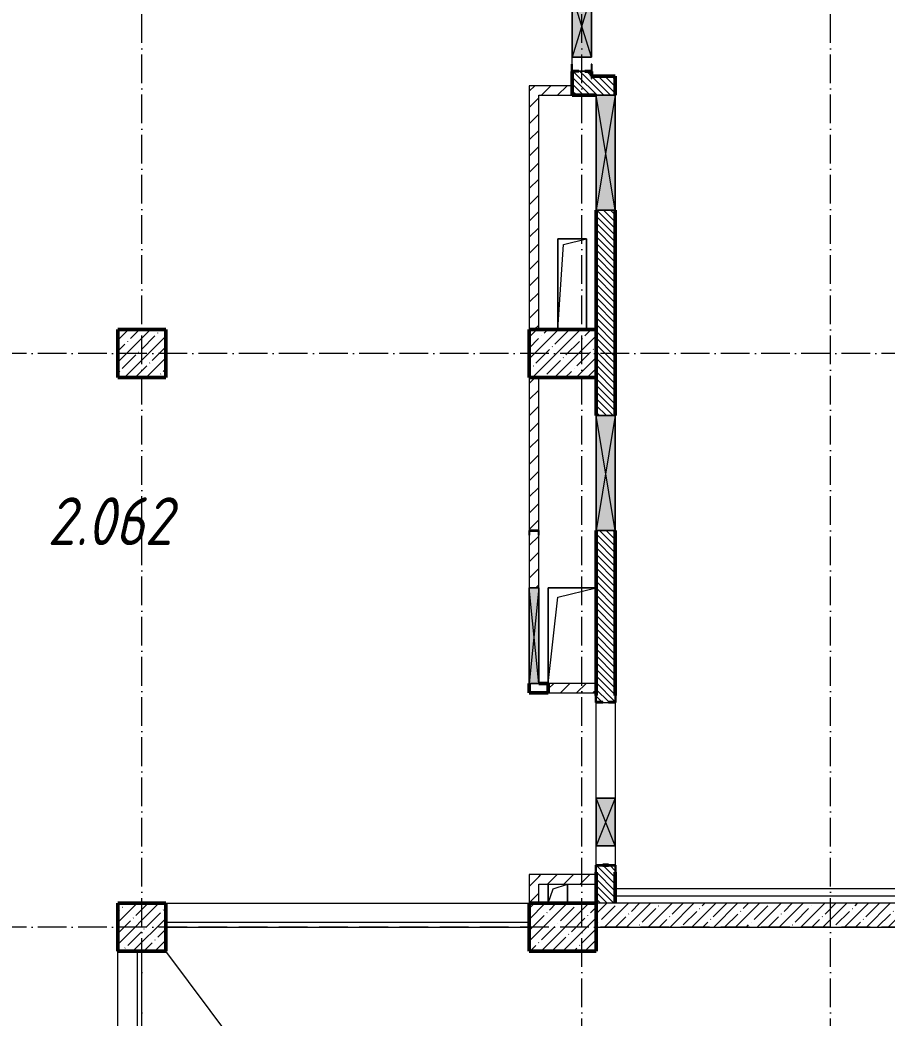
# Model space of a CAD drawing. Header units: millimetres. Extents: x 2294 to 908349, y -83289 to 219220.
# Drawn here: x 16139 to 25205, y 37556 to 47994 of the extents above; entities that cross this region are included whole.
import ezdxf

# ---------------------------------------------------------------- set-up
doc = ezdxf.new("R2010")
doc.units = ezdxf.units.MM
doc.linetypes.add('50_200_ШТРИХ_1Т_ш5_п1_п1_', pattern=[700, 500, -100, 0, -100])
for name, color, linetype, lineweight in [('A-DETL-____-OTLN-4', 7, 'Continuous', 18), ('A-DETL-GENF-OTLN', 7, 'Continuous', 9), ('A-FLOR-____-OTLN', 7, 'Continuous', 9), ('A-GENM-____-MCUT', 7, 'Continuous', 25), ('A-GENM-____-OTLN', 7, 'Continuous', 9), ('A-GENM-____-OTLN-1', 7, 'Continuous', 25), ('A-GLAZ-____-OTLN', 7, 'Continuous', 9), ('A-WALL-____-MCUT-1', 7, 'Continuous', 9), ('A-WALL-____-MCUT-2', 7, 'Continuous', 50), ('A-WALL-____-PATT-1', 7, 'Continuous', 9), ('A-WALL-FNSH-MCUT-1', 7, 'Continuous', 9), ('I-WALL-____-OTLN', 7, 'Continuous', 9), ('S-COLS-____-MCUT', 7, 'Continuous', 50), ('S-COLS-____-OTLN', 7, 'Continuous', 9), ('S-GRID-____-OTLN-1', 7, '50_200_ШТРИХ_1Т_ш5_п1_п1_', 9), ('Марки помещений', 7, 'Continuous', 9)]:
    doc.layers.add(name, color=color, linetype=linetype, lineweight=lineweight)
doc.styles.add('ISOCPEUR_I_3', font='isocpeui.ttf', dxfattribs={"width": 0.85, "height": 2.2})
pattern_1 = [(45, (7562.79, 6025.28), (-84.8528, 84.8528), [])]
pattern_2 = [(135, (7562.787, 6025.276), (-35.35534, -35.35534), [])]

# ---------------------------------------------------------------- blocks, each defined once
blk = doc.blocks.new('BSC_Колонна _Прямоугольная - 500х500-25976076-АР1_План отверстий 2 этажа в осях 1-64_А-ГГ')
at = {"layer": 'S-COLS-____-OTLN'}
h = blk.add_hatch(dxfattribs=at)
h.set_pattern_fill('FP_26', color=256, style=0, pattern_type=2)
h.set_pattern_definition([(45, (-9850, -32481.04), (-114.04925, 114.04925), []), (45, (-9735.95, -32481.04), (-114.04925, 114.04925), [201.613, -40.323, 3.353, -36.97])])
h.paths.add_polyline_path([(-250, -250), (250, -250), (250, 250), (-250, 250)], flags=0)
at = {"layer": 'S-COLS-____-MCUT'}
for p, q in [((250, 250), (-250, 250)), ((-250, 250), (-250, -250)), ((250, -250), (250, 250)), ((-250, -250), (250, -250))]:
    blk.add_line(p, q, dxfattribs=at)
blk = doc.blocks.new('BSC_Колонна _Прямоугольная - 500х700-V4-АР1_План отверстий 2 этажа в осях 1-64_А-ГГ')
at = {"layer": 'S-COLS-____-OTLN'}
h = blk.add_hatch(dxfattribs=at)
h.set_pattern_fill('FP_30', color=256, style=0, pattern_type=2)
h.set_pattern_definition([(315, (-32481.04, 14250), (114.04925, 114.04925), []), (315, (-32481.04, 14135.95), (114.04925, 114.04925), [201.613, -40.323, 3.353, -36.97])])
h.paths.add_polyline_path([(-250, 350), (-250, -350), (250, -350), (250, 350)], flags=0)
at = {"layer": 'S-COLS-____-MCUT'}
for p, q in [((250, 350), (-250, 350)), ((-250, 350), (-250, -350)), ((250, -350), (250, 350)), ((-250, -350), (250, -350))]:
    blk.add_line(p, q, dxfattribs=at)
blk = doc.blocks.new('BSC_Колонна _Прямоугольная - 500х500-V74-АР1_План отверстий 2 этажа в осях 1-64_А-ГГ')
at = {"layer": 'S-COLS-____-OTLN'}
h = blk.add_hatch(dxfattribs=at)
h.set_pattern_fill('FP_103', color=256, style=0, pattern_type=2)
h.set_pattern_definition([(45, (-9850, -38481.04), (-114.04925, 114.04925), []), (45, (-9735.95, -38481.04), (-114.04925, 114.04925), [201.613, -40.323, 3.353, -36.97])])
h.paths.add_polyline_path([(-250, -250), (250, -250), (250, 250), (-250, 250)], flags=0)
at = {"layer": 'S-COLS-____-MCUT'}
for p, q in [((250, 250), (-250, 250)), ((-250, 250), (-250, -250)), ((250, -250), (250, 250)), ((-250, -250), (250, -250))]:
    blk.add_line(p, q, dxfattribs=at)
blk = doc.blocks.new('BSC_Колонна _Прямоугольная - 500х700-V109-АР1_План отверстий 2 этажа в осях 1-64_А-ГГ')
at = {"layer": 'S-COLS-____-OTLN'}
h = blk.add_hatch(dxfattribs=at)
h.set_pattern_fill('FP_138', color=256, style=0, pattern_type=2)
h.set_pattern_definition([(315, (-38481.04, 14250), (114.04925, 114.04925), []), (315, (-38481.04, 14135.95), (114.04925, 114.04925), [201.613, -40.323, 3.353, -36.97])])
h.paths.add_polyline_path([(-250, -350), (250, -350), (250, 350), (-250, 350), (-250, 124)], flags=0)
at = {"layer": 'S-COLS-____-MCUT'}
for p, q in [((250, 350), (-250, 350)), ((-250, 350), (-250, -350)), ((250, -350), (250, 350)), ((-250, -350), (250, -350))]:
    blk.add_line(p, q, dxfattribs=at)
blk = doc.blocks.new('154_Стойка_СКБ_Уголок - СМ-2480_200-28346303-АР1_План отверстий 2 этажа в осях 1-64_А-ГГ')
at = {"layer": 'A-GENM-____-MCUT'}
for p, q in [((125, 156), (125, 81)), ((200, 156), (125, 156)), ((131, 81), (131, 150)), ((131, 150), (200, 150)), ((200, 150), (200, 156)), ((125, 81), (131, 81)), ((131, 19), (125, 19)), ((125, 19), (125, -56)), ((131, -50), (131, 19)), ((125, -56), (200, -56)), ((200, -50), (131, -50)), ((200, -56), (200, -50))]:
    blk.add_line(p, q, dxfattribs=at)
blk = doc.blocks.new('Стойка_Влож_Полоса боковая - Полоса-28213942-АР1_План отверстий 2 этажа в осях 1-64_А-ГГ')
at = {"layer": 'A-GENM-____-OTLN'}
for p, q in [((-5, 60), (0, 60)), ((-5, -60), (-5, 60)), ((0, 31), (0, -31)), ((0, -60), (-5, -60))]:
    blk.add_line(p, q, dxfattribs=at)
blk = doc.blocks.new('Фахверк_СКБ_Уголок - 200_3960-28268576-АР1_План отверстий 2 этажа в осях 1-64_А-ГГ')
at = {"layer": 'A-GENM-____-MCUT'}
for p, q in [((200, 156), (125, 156)), ((125, 156), (125, 81)), ((131, 81), (131, 150)), ((131, 150), (200, 150)), ((200, 150), (200, 156)), ((125, 81), (131, 81)), ((131, 19), (125, 19)), ((125, 19), (125, -56)), ((131, -50), (131, 19)), ((125, -56), (200, -56)), ((200, -50), (131, -50)), ((200, -56), (200, -50))]:
    blk.add_line(p, q, dxfattribs=at)
blk = doc.blocks.new('154_Стойка_СКБ_Уголок - СМ-2480_200-28447058-АР1_План отверстий 2 этажа в осях 1-64_А-ГГ')
at = {"layer": 'A-GENM-____-MCUT'}
for p, q in [((125, 156), (125, 81)), ((200, 156), (125, 156)), ((131, 81), (131, 150)), ((131, 150), (200, 150)), ((200, 150), (200, 156)), ((125, 81), (131, 81)), ((131, 19), (125, 19)), ((125, 19), (125, -56)), ((131, -50), (131, 19)), ((125, -56), (200, -56)), ((200, -50), (131, -50)), ((200, -56), (200, -50))]:
    blk.add_line(p, q, dxfattribs=at)
blk = doc.blocks.new('Стойка_Влож_Полоса боковая - Полоса-28346330-АР1_План отверстий 2 этажа в осях 1-64_А-ГГ')
at = {"layer": 'A-GENM-____-OTLN'}
for p, q in [((-5, -31), (-5, 31)), ((0, 31), (0, -31))]:
    blk.add_line(p, q, dxfattribs=at)
blk = doc.blocks.new('Стойка_Влож_Уголок - Уголок-28346305-АР1_План отверстий 2 этажа в осях 1-64_А-ГГ')
at = {"layer": 'A-GENM-____-MCUT'}
for p, q in [((75, 75), (0, 75)), ((0, 0), (6, 0)), ((6, 69), (75, 69)), ((6, 0), (6, 69)), ((75, 69), (75, 75))]:
    blk.add_line(p, q, dxfattribs=at)
blk = doc.blocks.new('154_Фахверк_СКБ_Швеллер - Тип_100_3960-28318856-АР1_План отверстий 2 этажа в осях 1-64_А-ГГ')
at = {"layer": 'A-GENM-____-MCUT'}
for p, q in [((175, 50), (125, 50)), ((125, 50), (125, -50)), ((128, 47), (175, 47)), ((128, -47), (128, 47)), ((175, 47), (175, 50)), ((125, -50), (175, -50)), ((175, -47), (128, -47)), ((175, -50), (175, -47))]:
    blk.add_line(p, q, dxfattribs=at)
blk = doc.blocks.new('AR_Отверстие прямоугольное _в плите_ - AR_Отверстие прямоугольное _в плите_-30553070-АР1_План отверстий 2 этажа в осях 1-64_А-ГГ')
at = {"layer": 'A-GENM-____-OTLN'}
for p, q in [((150, 475), (-150, 475)), ((-150, 475), (-150, -475)), ((-90, 415), (150, 475)), ((150, -475), (150, 475)), ((-150, -475), (-90, 415))]:
    blk.add_line(p, q, dxfattribs=at)
blk = doc.blocks.new('AR_Отверстие прямоугольное _в плите_ - AR_Отверстие прямоугольное _в плите_-V190-АР1_План отверстий 2 этажа в осях 1-64_А-ГГ')
at = {"layer": 'A-GENM-____-OTLN'}
for p, q in [((-100, 100), (-100, -100)), ((-100, -100), (-50, 50)), ((-50, 50), (100, 100)), ((100, -100), (100, 100))]:
    blk.add_line(p, q, dxfattribs=at)
blk = doc.blocks.new('AR_Отверстие прямоугольное _в плите_ - AR_Отверстие прямоугольное _в плите_-V191-АР1_План отверстий 2 этажа в осях 1-64_А-ГГ')
at = {"layer": 'A-GENM-____-OTLN'}
for p, q in [((250, 500), (-250, 500)), ((-250, 500), (-250, -500)), ((-150, 400), (250, 500)), ((-250, -500), (-150, 400))]:
    blk.add_line(p, q, dxfattribs=at)
blk = doc.blocks.new('AR_Отверстие прямоугольное _в стене_ - AR_Отверстие прямоугольное _в стене__ОВ-36896535-АР1_План отверстий 2 этажа в осях 1-64_А-ГГ')
at = {"layer": 'A-GLAZ-____-OTLN'}
blk.add_hatch(color=256, dxfattribs=at).paths.add_polyline_path([(600, -100), (600, 100), (-600, 100), (-600, -100)], flags=0)
at = {"layer": 'A-DETL-GENF-OTLN'}
for p, q in [((-600, -100), (-600, 100)), ((-600, 100), (600, 100)), ((600, 100), (-600, -100)), ((-600, 100), (600, -100)), ((600, 100), (-600, 100)), ((-600, 100), (-600, -100)), ((600, 100), (600, -100)), ((600, -100), (600, 100)), ((600, -100), (-600, -100)), ((-600, -100), (600, -100))]:
    blk.add_line(p, q, dxfattribs=at)
blk = doc.blocks.new('AR_Отверстие прямоугольное _в стене__БезПР - AR_Отверстие прямоугольное _в стене__БезПР-36788778-АР1_План отверстий 2 этажа в осях 1-64_А-ГГ')
at = {"layer": 'A-GLAZ-____-OTLN'}
blk.add_hatch(color=256, dxfattribs=at).paths.add_polyline_path([(325, -100), (325, 100), (-325, 100), (-325, -100), (-110, -100)], flags=0)
at = {"layer": 'A-DETL-GENF-OTLN'}
for p, q in [((-325, -100), (-325, 100)), ((-325, 100), (325, 100)), ((325, 100), (-325, -100)), ((-325, 100), (325, -100)), ((325, 100), (-325, 100)), ((-325, 100), (-325, -100)), ((325, 100), (325, -100)), ((325, -100), (325, 100)), ((325, -100), (-325, -100)), ((-325, -100), (325, -100))]:
    blk.add_line(p, q, dxfattribs=at)
at = {"layer": 'A-GLAZ-____-OTLN'}
blk.add_line((325, 100), (-325, 100), dxfattribs=at)
blk = doc.blocks.new('AR_Отверстие прямоугольное _в стене_ - AR_Отверстие прямоугольное _в стене__ОВ-36897900-АР1_План отверстий 2 этажа в осях 1-64_А-ГГ')
at = {"layer": 'A-GLAZ-____-OTLN'}
blk.add_hatch(color=256, dxfattribs=at).paths.add_polyline_path([(500, -50), (500, 50), (-500, 50), (-500, -50), (395, -50)], flags=0)
at = {"layer": 'A-DETL-GENF-OTLN'}
for p, q in [((-500, -50), (-500, 50)), ((-500, 50), (500, 50)), ((500, 50), (-500, -50)), ((-500, 50), (500, -50)), ((500, 50), (-500, 50)), ((-500, 50), (-500, -50)), ((500, 50), (500, -50)), ((500, -50), (500, 50)), ((500, -50), (-500, -50)), ((-500, -50), (500, -50))]:
    blk.add_line(p, q, dxfattribs=at)
blk = doc.blocks.new('AR_Отверстие прямоугольное _в стене__БезПР - AR_Отверстие прямоугольное _в стене__БезПР-36789077-АР1_План отверстий 2 этажа в осях 1-64_А-ГГ')
at = {"layer": 'A-GLAZ-____-OTLN'}
blk.add_hatch(color=256, dxfattribs=at).paths.add_polyline_path([(600, -100), (600, 100), (-600, 100), (-600, -100), (285, -100)], flags=0)
at = {"layer": 'A-DETL-GENF-OTLN'}
for p, q in [((-600, -100), (-600, 100)), ((-600, 100), (600, 100)), ((600, 100), (-600, -100)), ((-600, 100), (600, -100)), ((600, 100), (-600, 100)), ((-600, 100), (-600, -100)), ((600, 100), (600, -100)), ((600, -100), (600, 100)), ((600, -100), (-600, -100)), ((-600, -100), (600, -100))]:
    blk.add_line(p, q, dxfattribs=at)
at = {"layer": 'A-GLAZ-____-OTLN'}
blk.add_line((600, 100), (-600, 100), dxfattribs=at)
blk = doc.blocks.new('AR_Отверстие прямоугольное _в стене__БезПР - AR_Отверстие прямоугольное _в стене__БезПР-36789146-АР1_План отверстий 2 этажа в осях 1-64_А-ГГ')
at = {"layer": 'A-GLAZ-____-OTLN'}
blk.add_hatch(color=256, dxfattribs=at).paths.add_polyline_path([(250, -100), (250, 100), (-250, 100), (-250, -100)], flags=0)
at = {"layer": 'A-DETL-GENF-OTLN'}
for p, q in [((-250, -100), (-250, 100)), ((-250, 100), (250, 100)), ((250, 100), (-250, -100)), ((-250, 100), (250, -100)), ((250, 100), (-250, 100)), ((-250, 100), (-250, -100)), ((250, 100), (250, -100)), ((250, -100), (250, 100)), ((250, -100), (-250, -100)), ((-250, -100), (250, -100))]:
    blk.add_line(p, q, dxfattribs=at)
at = {"layer": 'A-GLAZ-____-OTLN'}
blk.add_line((250, 100), (-250, 100), dxfattribs=at)
blk = doc.blocks.new('BSC_Колонна _Прямоугольная1 - 200х100 _металл_-35191705-АР1_План отверстий 2 этажа в осях 1-64_А-ГГ')
at = {"layer": 'S-COLS-____-MCUT'}
for p, q in [((100, 50), (-100, 50)), ((-100, 50), (-100, -50)), ((100, -50), (100, 50)), ((-100, -50), (0, -50))]:
    blk.add_line(p, q, dxfattribs=at)
blk = doc.blocks.new('2floor')
at = {"layer": 'A-WALL-____-PATT-1'}
h = blk.add_hatch(dxfattribs=at)
h.set_pattern_fill('FP_6', color=256, style=0, pattern_type=2)
h.set_pattern_definition(pattern_2)
h.paths.add_polyline_path([(21953, 47406), (22113, 47406), (22113, 47456), (21913, 47456), (21913, 47406)], flags=0)
h.paths.add_polyline_path([(22044, 48356), (22044, 48362), (22113, 48362), (22113, 49856), (21913, 49856), (21914, 48362), (21982, 48362), (21982, 48356)], flags=0)
h = blk.add_hatch(dxfattribs=at)
h.set_pattern_fill('FP_6', color=256, style=0, pattern_type=2)
h.set_pattern_definition(pattern_2)
h.paths.add_polyline_path([(22163, 47206), (22363, 47206), (22363, 47406), (21913, 47406), (21913, 47206)], flags=0)
h = blk.add_hatch(dxfattribs=at)
h.set_pattern_fill('FP_4', color=256, style=0, pattern_type=2)
h.set_pattern_definition(pattern_1)
h.paths.add_polyline_path([(21463, 44756), (21563, 44756), (21563, 47306), (21463, 47306)], flags=0)
h = blk.add_hatch(dxfattribs=at)
h.set_pattern_fill('FP_4', color=256, style=0, pattern_type=2)
h.set_pattern_definition(pattern_1)
h.paths.add_polyline_path([(21913, 47206), (21913, 47306), (21563, 47306), (21563, 47206), (21689, 47206)], flags=0)
h = blk.add_hatch(dxfattribs=at)
h.set_pattern_fill('FP_6', color=256, style=0, pattern_type=2)
h.set_pattern_definition(pattern_2)
h.paths.add_polyline_path([(22163, 38756), (22363, 38756), (22363, 39150), (22294, 39150), (22294, 39156), (22232, 39156), (22232, 39150), (22163, 39150), (22163, 39081)], flags=0)
h.paths.add_polyline_path([(22294, 40856), (22294, 40862), (22363, 40862), (22363, 42656), (22163, 42656), (22163, 40862), (22232, 40862), (22232, 40856)], flags=0)
h.paths.add_polyline_path([(22363, 43856), (22363, 46006), (22163, 46006), (22163, 43856), (22257, 43856)], flags=0)
h = blk.add_hatch(dxfattribs=at)
h.set_pattern_fill('FP_4', color=256, style=0, pattern_type=2)
h.set_pattern_definition(pattern_1)
h.paths.add_polyline_path([(21463, 42056), (21563, 42056), (21563, 42606), (21560, 42606), (21560, 42653), (21466, 42653), (21466, 42606), (21463, 42606)], flags=0)
h.paths.add_polyline_path([(21563, 42656), (21563, 44256), (21463, 44256), (21463, 42656), (21560, 42656)], flags=0)
h = blk.add_hatch(dxfattribs=at)
h.set_pattern_fill('FP_4', color=256, style=0, pattern_type=2)
h.set_pattern_definition(pattern_1)
h.paths.add_polyline_path([(22163, 40956), (22163, 41056), (21663, 41056), (21663, 40956), (21689, 40956)], flags=0)
h = blk.add_hatch(dxfattribs=at)
h.set_pattern_fill('FP_4', color=256, style=0, pattern_type=2)
h.set_pattern_definition(pattern_1)
h.paths.add_polyline_path([(21563, 38756), (21563, 39056), (21463, 39056), (21463, 38756)], flags=0)
h = blk.add_hatch(dxfattribs=at)
h.set_pattern_fill('FP_4', color=256, style=0, pattern_type=2)
h.set_pattern_definition(pattern_1)
h.paths.add_polyline_path([(22163, 38956), (22163, 39056), (21563, 39056), (21563, 38956), (21689, 38956)], flags=0)
h = blk.add_hatch(dxfattribs=at)
h.set_pattern_fill('FP_25', color=256, style=0, pattern_type=2)
h.set_pattern_definition([(45, (7562.79, 6025.28), (-114.04925, 114.04925), []), (45, (7676.84, 6025.28), (-114.04925, 114.04925), [201.612, -40.322, 3.353, -36.97])])
h.paths.add_polyline_path([(30413, 38506), (30413, 38756), (22163, 38756), (22163, 38506), (28759, 38506)], flags=0)
at = {"layer": 'A-DETL-____-OTLN-4'}
for p, q in [((30113, 38906), (22363, 38906)), ((30038, 38831), (22363, 38831)), ((21776, 32756), (17663, 38256))]:
    blk.add_line(p, q, dxfattribs=at)
at = {"layer": 'A-FLOR-____-OTLN'}
for p, q in [((21763, 45706), (22063, 45706)), ((21763, 44756), (21763, 45706)), ((22063, 45706), (22063, 44756)), ((21663, 42056), (22163, 42056)), ((21663, 41056), (21663, 42056)), ((21663, 38756), (21663, 38956)), ((21863, 38956), (21863, 38756)), ((17663, 38506), (21463, 38506)), ((17413, 32756), (17413, 38256))]:
    blk.add_line(p, q, dxfattribs=at)
at = {"layer": 'A-WALL-____-MCUT-1'}
for p, q in [((30413, 38756), (22163, 38756)), ((22163, 38506), (30413, 38506))]:
    blk.add_line(p, q, dxfattribs=at)
at = {"layer": 'A-WALL-____-MCUT-2'}
for p, q in [((21913, 47456), (21913, 47206)), ((22113, 47406), (22113, 47456)), ((22363, 47406), (22113, 47406)), ((22363, 47206), (22363, 47406)), ((21913, 47206), (22163, 47206)), ((22163, 46006), (22163, 44756)), ((22363, 43856), (22363, 46006)), ((22163, 44256), (22163, 43856)), ((22163, 42656), (22163, 40931)), ((22363, 40931), (22363, 42656)), ((22294, 39156), (22232, 39156)), ((22163, 39081), (22163, 38756)), ((22363, 38756), (22363, 39081))]:
    blk.add_line(p, q, dxfattribs=at)
at = {"layer": 'A-WALL-FNSH-MCUT-1'}
for p, q in [((21463, 47306), (21463, 44756)), ((21913, 47306), (21463, 47306)), ((21563, 44756), (21563, 47206)), ((21563, 47206), (21913, 47206)), ((21463, 44256), (21463, 42656)), ((21563, 42656), (21563, 44256)), ((21463, 42606), (21463, 42056)), ((21563, 42056), (21563, 42606)), ((22163, 41056), (21663, 41056)), ((22163, 40956), (22163, 41056)), ((21663, 40956), (22163, 40956)), ((22163, 39056), (21463, 39056)), ((21463, 39056), (21463, 38756)), ((21563, 38956), (22163, 38956)), ((21563, 38756), (21563, 38956))]:
    blk.add_line(p, q, dxfattribs=at)
at = {"layer": 'I-WALL-____-OTLN'}
for p, q in [((21913, 47531), (21913, 47606)), ((22163, 39856), (22163, 40856)), ((22363, 40856), (22363, 39856)), ((22163, 39156), (22163, 39356)), ((22363, 39356), (22363, 39156)), ((17663, 38756), (21463, 38756)), ((21463, 38556), (17663, 38556)), ((17163, 32756), (17163, 38256)), ((17363, 38256), (17363, 32756))]:
    blk.add_line(p, q, dxfattribs=at)
at = {"layer": 'A-GENM-____-OTLN'}
for name, p, rotation in [('Стойка_Влож_Полоса боковая - Полоса-28346330-АР1_План отверстий 2 этажа в осях 1-64_А-ГГ', (22013, 47456), 270.0000000000007), ('Стойка_Влож_Уголок - Уголок-28346305-АР1_План отверстий 2 этажа в осях 1-64_А-ГГ', (22044, 47456), 270.0000000000007), ('Стойка_Влож_Полоса боковая - Полоса-28213942-АР1_План отверстий 2 этажа в осях 1-64_А-ГГ', (22263, 40856), 90.00000000000072)]:
    blk.add_blockref(name, p, dxfattribs=dict(at, rotation=rotation))
for name, p in [('AR_Отверстие прямоугольное _в плите_ - AR_Отверстие прямоугольное _в плите_-30553070-АР1_План отверстий 2 этажа в осях 1-64_А-ГГ', (21913, 45231)), ('AR_Отверстие прямоугольное _в плите_ - AR_Отверстие прямоугольное _в плите_-V191-АР1_План отверстий 2 этажа в осях 1-64_А-ГГ', (21913, 41556)), ('AR_Отверстие прямоугольное _в плите_ - AR_Отверстие прямоугольное _в плите_-V190-АР1_План отверстий 2 этажа в осях 1-64_А-ГГ', (21763, 38856))]:
    blk.add_blockref(name, p, dxfattribs=at)
at = {"layer": 'A-GENM-____-OTLN-1'}
for name, p, rotation in [('154_Стойка_СКБ_Уголок - СМ-2480_200-28447058-АР1_План отверстий 2 этажа в осях 1-64_А-ГГ', (22063, 47331), 90.00000000000071), ('154_Фахверк_СКБ_Швеллер - Тип_100_3960-28318856-АР1_План отверстий 2 этажа в осях 1-64_А-ГГ', (21513, 42781), 269.9999999999999), ('154_Стойка_СКБ_Уголок - СМ-2480_200-28346303-АР1_План отверстий 2 этажа в осях 1-64_А-ГГ', (22313, 40731), 90.00000000000071), ('Фахверк_СКБ_Уголок - 200_3960-28268576-АР1_План отверстий 2 этажа в осях 1-64_А-ГГ', (22213, 39281), 270.0000000000007)]:
    blk.add_blockref(name, p, dxfattribs=dict(at, rotation=rotation))
at = {"layer": 'A-GLAZ-____-OTLN'}
for name, p, rotation in [('AR_Отверстие прямоугольное _в стене__БезПР - AR_Отверстие прямоугольное _в стене__БезПР-36788778-АР1_План отверстий 2 этажа в осях 1-64_А-ГГ', (22013, 47931), 270.0000000000007), ('AR_Отверстие прямоугольное _в стене__БезПР - AR_Отверстие прямоугольное _в стене__БезПР-36789077-АР1_План отверстий 2 этажа в осях 1-64_А-ГГ', (22263, 46606), 270.0000000000007), ('AR_Отверстие прямоугольное _в стене_ - AR_Отверстие прямоугольное _в стене__ОВ-36896535-АР1_План отверстий 2 этажа в осях 1-64_А-ГГ', (22263, 43256), 270.0000000000007), ('AR_Отверстие прямоугольное _в стене_ - AR_Отверстие прямоугольное _в стене__ОВ-36897900-АР1_План отверстий 2 этажа в осях 1-64_А-ГГ', (21513, 41556), 269.9999999999999), ('AR_Отверстие прямоугольное _в стене__БезПР - AR_Отверстие прямоугольное _в стене__БезПР-36789146-АР1_План отверстий 2 этажа в осях 1-64_А-ГГ', (22263, 39606), 270.0000000000007)]:
    blk.add_blockref(name, p, dxfattribs=dict(at, rotation=rotation))
at = {"layer": 'S-COLS-____-OTLN'}
for name, p in [('BSC_Колонна _Прямоугольная - 500х500-V74-АР1_План отверстий 2 этажа в осях 1-64_А-ГГ', (17413, 44506)), ('BSC_Колонна _Прямоугольная - 500х500-25976076-АР1_План отверстий 2 этажа в осях 1-64_А-ГГ', (17413, 38506))]:
    blk.add_blockref(name, p, dxfattribs=at)
for name, p, rotation in [('BSC_Колонна _Прямоугольная - 500х700-V109-АР1_План отверстий 2 этажа в осях 1-64_А-ГГ', (21813, 44506), 89.9999999999999), ('BSC_Колонна _Прямоугольная1 - 200х100 _металл_-35191705-АР1_План отверстий 2 этажа в осях 1-64_А-ГГ', (21563, 41006), 180), ('BSC_Колонна _Прямоугольная - 500х700-V4-АР1_План отверстий 2 этажа в осях 1-64_А-ГГ', (21813, 38506), 89.9999999999999)]:
    blk.add_blockref(name, p, dxfattribs=dict(at, rotation=rotation))
at = {"layer": 'Марки помещений', "insert": (16426, 43002), "char_height": 500, "width": 785.65, "attachment_point": 1, "style": 'ISOCPEUR_I_3'}
blk.add_mtext('2.062', dxfattribs=at)
blk = doc.blocks.new('3osi')
at = {"layer": 'S-GRID-____-OTLN-1', "color": 251, "ltscale": 0.6, "true_color": 0x636466}
for p, q in [((175433.5, 1542.7), (175433.5, 55906.2)), ((180033.5, 1542.7), (180033.5, 55906.2)), ((182633.5, 1542.7), (182633.5, 55906.2)), ((192291.2, 44506.3), (160914.7, 44506.3)), ((192291.2, 38506.3), (160914.7, 38506.3))]:
    blk.add_line(p, q, dxfattribs=at)

msp = doc.modelspace()

# ---------------------------------------------------------------- block references
for name, p in [('3osi', (-158020.7, 0)), ('2floor', (0, 0))]:
    msp.add_blockref(name, p)

doc.saveas('drawing.dxf')
